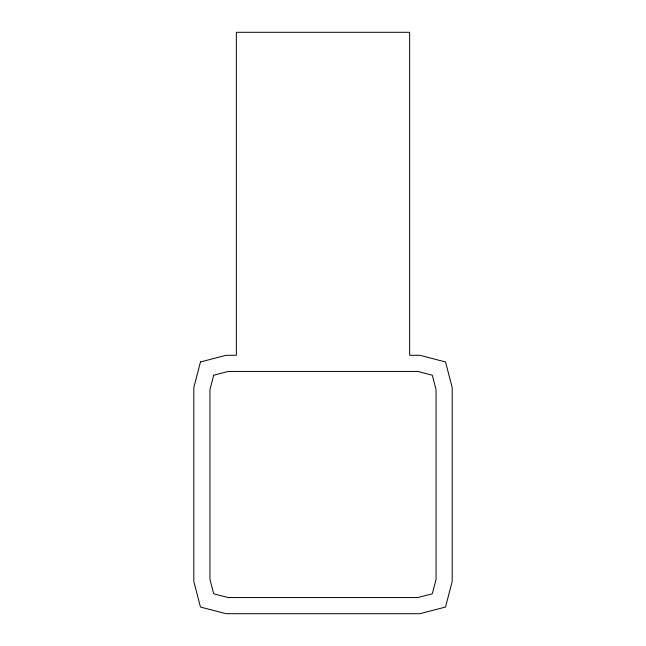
<?xml version="1.0" encoding="UTF-8"?>
<svg xmlns="http://www.w3.org/2000/svg" width="646" height="646" viewBox="0 0 646 646"><rect width="100%" height="100%" fill="white"/><g stroke="black" fill="none" stroke-linecap="round" stroke-linejoin="round"><path stroke-width="0.97" d="M200.462 361.962L193.8 387.6L193.8 581.4L200.462 607.038L226.1 613.7L419.9 613.7L445.538 607.038L452.2 581.4L452.2 387.6L445.538 361.962L419.9 355.3L409.629 355.3L409.629 32.3L236.371 32.3L236.371 355.3L226.1 355.3L200.462 361.962M213.705 375.205L209.95 389.667L209.95 579.333L213.705 593.795L228.167 597.55L417.833 597.55L432.295 593.795L436.05 579.333L436.05 389.667L432.295 375.205L417.833 371.45L228.167 371.45L213.705 375.205"/></g></svg>
